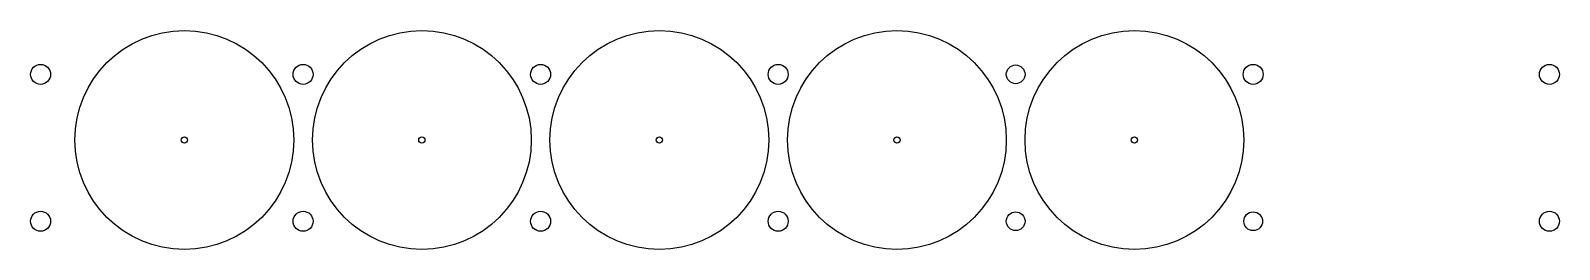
# Model space of a CAD drawing. Header units: millimetres. Extents: x -122 to 122, y -18 to 18.
import ezdxf

# ---------------------------------------------------------------- set-up
doc = ezdxf.new("R2010")
doc.units = ezdxf.units.MM

msp = doc.modelspace()

# ---------------------------------------------------------------- linework, layer by layer
for centre, radius in [((-97.6965, 0), 17.5), ((-59.6965, 0), 17.5), ((-21.6965, 0), 17.5), ((16.3035, 0), 17.5), ((54.3035, 0), 17.5), ((-120.6965, 10.5), 1.6), ((-78.6965, 10.5), 1.6), ((-40.6965, 10.5), 1.6), ((-2.6965, 10.5), 1.6), ((35.3035, 10.5), 1.5), ((73.3035, 10.5), 1.6), ((120.6965, 10.5), 1.6), ((-97.6965, 0), 0.5), ((-59.6965, 0), 0.5), ((-21.6965, 0), 0.5), ((16.3035, 0), 0.5), ((54.3035, 0), 0.5), ((-120.6965, -13), 1.6), ((-78.6965, -13), 1.6), ((-40.6965, -13), 1.6), ((-2.6965, -13), 1.6), ((35.3035, -13), 1.5), ((73.3035, -13), 1.5), ((120.6965, -13), 1.6)]:
    msp.add_circle(centre, radius)

doc.saveas('drawing.dxf')
